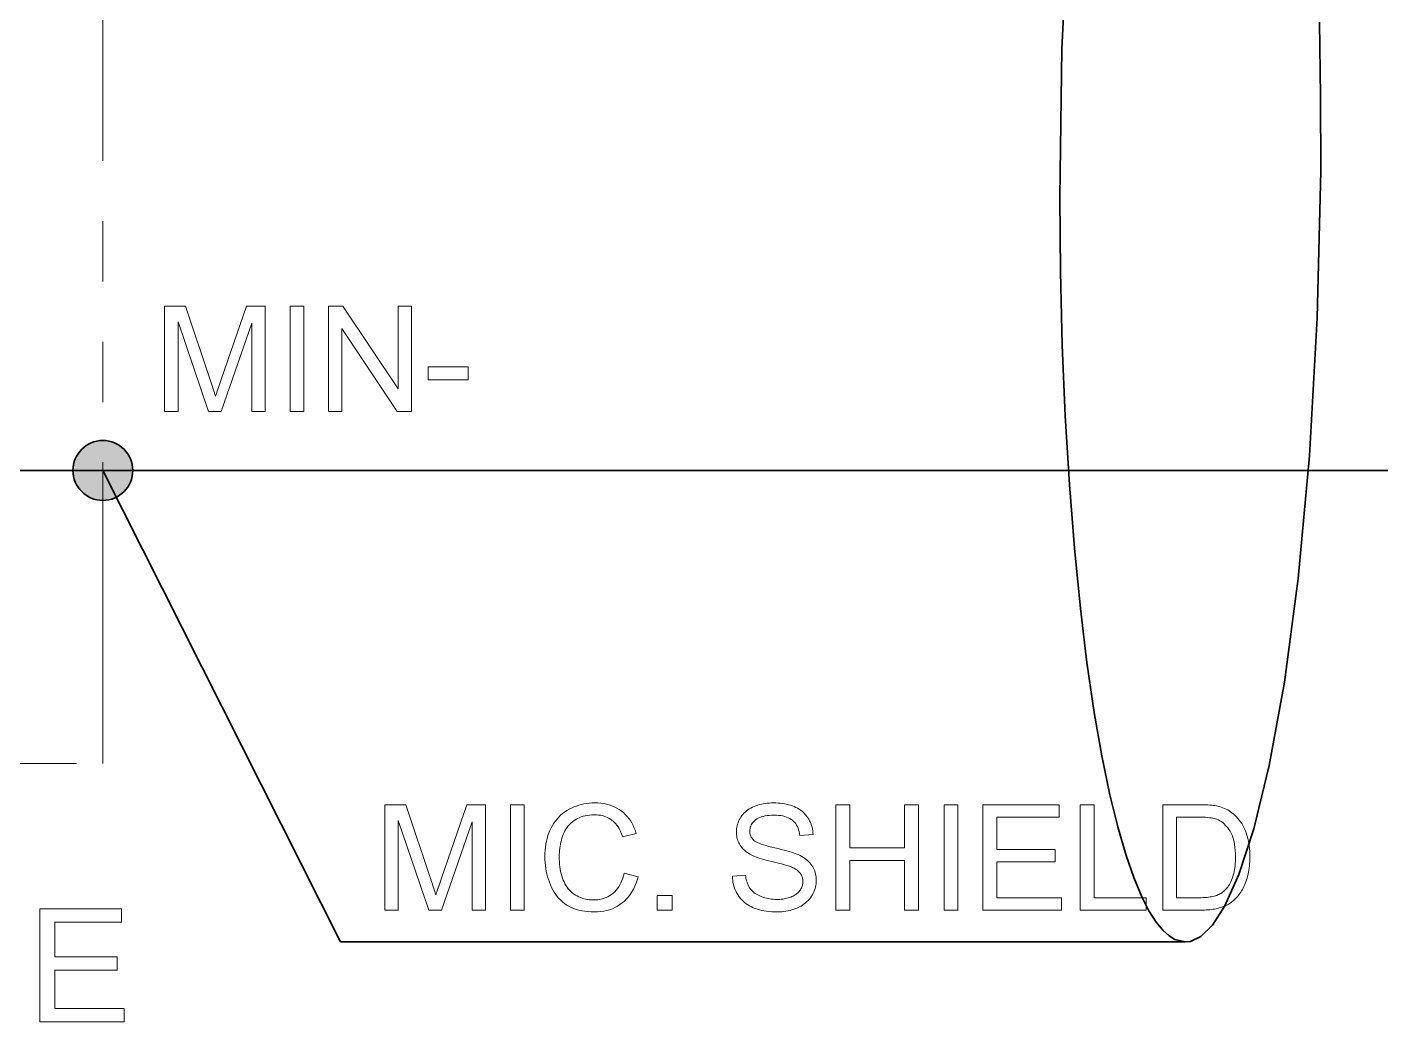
# Model space of a CAD drawing. Extents: x 23 to 417, y 3 to 294.
# Drawn here: x 219.67 to 264.61, y 152.36 to 185.38 of the extents above; entities that cross this region are included whole.
import ezdxf

# ---------------------------------------------------------------- set-up
doc = ezdxf.new("R2010")
doc.units = 0
doc.linetypes.add('PHANTOM', pattern=[20, 10, -2, 2, -2, 2, -2])

msp = doc.modelspace()

# ---------------------------------------------------------------- linework, layer by layer
at = {"color": 7, "lineweight": 35}
for p, q in [((194.795, 170.666), (328.786, 170.666)), ((258.118, 155.017), (230.067, 155.017))]:
    msp.add_line(p, q, dxfattribs=at)
at = {"color": 7, "lineweight": 35, "ltscale": 0.438104}
msp.add_line((230.067, 155.017), (222.182, 170.666), dxfattribs=at)
at = {"color": 7, "linetype": 'PHANTOM', "lineweight": 13}
msp.add_lwpolyline([(222.182, 201.918), (183.31, 201.918), (183.31, 160.937), (222.182, 160.937)], close=True, dxfattribs=at)
at = {"color": 7, "lineweight": 35}
msp.add_lwpolyline([(254.249, 189.327), (254.025, 184.65), (253.951, 179.73), (253.973, 177.262), (254.035, 174.827), (254.134, 172.478), (254.271, 170.204), (254.438, 168.091), (254.637, 166.085), (254.855, 164.294), (255.099, 162.628), (255.349, 161.199), (255.618, 159.901), (255.88, 158.835), (256.155, 157.89), (256.411, 157.152), (256.676, 156.52), (256.914, 156.053), (257.157, 155.672), (257.371, 155.411), (257.587, 155.216), (257.776, 155.1), (258.118, 155.017), (258.291, 155.036), (258.641, 155.201), (259.019, 155.57), (259.438, 156.22), (259.9, 157.252), (260.397, 158.772), (260.909, 160.879), (261.409, 163.643), (261.865, 167.084), (262.24, 171.155), (262.499, 175.73), (262.615, 180.61), (262.614, 183.087), (262.573, 185.543)], dxfattribs=at)
at = {"color": 7, "lineweight": 13}
for points in [[(224.23, 172.623), (224.23, 176.123), (224.927, 176.123), (225.756, 173.644), (225.778, 173.577), (225.799, 173.513), (225.819, 173.452), (225.837, 173.395), (225.855, 173.342), (225.871, 173.292), (225.886, 173.245), (225.899, 173.202), (225.912, 173.162), (225.923, 173.126), (225.935, 173.166), (225.949, 173.21), (225.965, 173.257), (225.981, 173.308), (225.999, 173.362), (226.018, 173.42), (226.039, 173.482), (226.061, 173.547), (226.084, 173.615), (226.109, 173.687), (226.947, 176.123), (227.57, 176.123), (227.57, 172.623), (227.124, 172.623), (227.124, 175.552), (226.107, 172.623), (225.689, 172.623), (224.677, 175.602), (224.677, 172.623)], [(228.396, 172.623), (228.396, 176.123), (228.859, 176.123), (228.859, 172.623)], [(229.671, 172.623), (229.671, 176.123), (230.146, 176.123), (231.985, 173.375), (231.985, 176.123), (232.429, 176.123), (232.429, 172.623), (231.953, 172.623), (230.115, 175.373), (230.115, 172.623)], [(232.985, 173.673), (232.985, 174.105), (234.305, 174.105), (234.305, 173.673)], [(231.545, 156.073), (231.545, 159.573), (232.242, 159.573), (233.07, 157.095), (233.093, 157.028), (233.114, 156.964), (233.133, 156.903), (233.152, 156.846), (233.169, 156.793), (233.186, 156.742), (233.2, 156.696), (233.214, 156.653), (233.226, 156.613), (233.237, 156.577), (233.25, 156.617), (233.264, 156.661), (233.279, 156.708), (233.296, 156.758), (233.314, 156.813), (233.333, 156.871), (233.354, 156.932), (233.376, 156.997), (233.399, 157.066), (233.424, 157.138), (234.262, 159.573), (234.885, 159.573), (234.885, 156.073), (234.438, 156.073), (234.438, 159.003), (233.421, 156.073), (233.003, 156.073), (231.991, 159.053), (231.991, 156.073)], [(235.711, 156.073), (235.711, 159.573), (236.174, 159.573), (236.174, 156.073)], [(239.488, 157.3), (239.951, 157.183), (239.919, 157.072), (239.883, 156.966), (239.843, 156.865), (239.797, 156.77), (239.747, 156.681), (239.692, 156.596), (239.633, 156.517), (239.569, 156.444), (239.5, 156.376), (239.427, 156.313), (239.35, 156.256), (239.269, 156.205), (239.185, 156.16), (239.097, 156.121), (239.006, 156.089), (238.912, 156.062), (238.815, 156.041), (238.714, 156.026), (238.609, 156.017), (238.502, 156.014), (238.391, 156.016), (238.284, 156.023), (238.181, 156.034), (238.083, 156.05), (237.989, 156.071), (237.899, 156.097), (237.813, 156.126), (237.732, 156.161), (237.654, 156.2), (237.581, 156.244), (237.512, 156.292), (237.446, 156.344), (237.384, 156.401), (237.325, 156.461), (237.269, 156.526), (237.217, 156.595), (237.168, 156.668), (237.123, 156.745), (237.081, 156.826), (237.042, 156.911), (237.007, 156.999), (236.975, 157.089), (236.947, 157.179), (236.923, 157.271), (236.903, 157.364), (236.886, 157.459), (236.873, 157.555), (236.864, 157.652), (236.859, 157.75), (236.857, 157.85), (236.859, 157.958), (236.865, 158.063), (236.876, 158.165), (236.89, 158.265), (236.909, 158.361), (236.932, 158.455), (236.959, 158.547), (236.991, 158.635), (237.026, 158.721), (237.066, 158.803), (237.109, 158.883), (237.156, 158.958), (237.207, 159.03), (237.261, 159.098), (237.319, 159.161), (237.38, 159.221), (237.445, 159.277), (237.513, 159.329), (237.585, 159.377), (237.66, 159.422), (237.738, 159.462), (237.818, 159.498), (237.899, 159.529), (237.981, 159.557), (238.065, 159.58), (238.151, 159.599), (238.238, 159.614), (238.327, 159.625), (238.417, 159.631), (238.509, 159.633), (238.612, 159.63), (238.712, 159.622), (238.809, 159.609), (238.902, 159.59), (238.992, 159.566), (239.079, 159.537), (239.162, 159.502), (239.242, 159.462), (239.319, 159.416), (239.392, 159.366), (239.462, 159.31), (239.527, 159.25), (239.588, 159.186), (239.644, 159.117), (239.696, 159.044), (239.744, 158.966), (239.787, 158.885), (239.826, 158.799), (239.861, 158.708), (239.891, 158.614), (239.435, 158.506), (239.41, 158.58), (239.382, 158.651), (239.352, 158.717), (239.32, 158.778), (239.286, 158.836), (239.25, 158.89), (239.211, 158.939), (239.17, 158.984), (239.127, 159.025), (239.082, 159.062), (239.034, 159.095), (238.985, 159.125), (238.932, 159.151), (238.878, 159.174), (238.82, 159.193), (238.761, 159.209), (238.699, 159.221), (238.635, 159.23), (238.568, 159.235), (238.499, 159.237), (238.42, 159.235), (238.343, 159.229), (238.269, 159.219), (238.198, 159.206), (238.129, 159.188), (238.063, 159.167), (237.999, 159.142), (237.939, 159.113), (237.88, 159.08), (237.825, 159.043), (237.772, 159.003), (237.723, 158.961), (237.677, 158.915), (237.634, 158.867), (237.594, 158.817), (237.558, 158.764), (237.525, 158.708), (237.495, 158.649), (237.468, 158.588), (237.444, 158.524), (237.423, 158.459), (237.405, 158.393), (237.388, 158.327), (237.374, 158.26), (237.362, 158.193), (237.352, 158.126), (237.344, 158.058), (237.339, 157.99), (237.335, 157.921), (237.334, 157.852), (237.336, 157.764), (237.34, 157.678), (237.346, 157.594), (237.355, 157.513), (237.367, 157.434), (237.381, 157.357), (237.398, 157.282), (237.418, 157.21), (237.44, 157.14), (237.464, 157.072), (237.492, 157.008), (237.522, 156.946), (237.555, 156.888), (237.592, 156.833), (237.631, 156.781), (237.673, 156.733), (237.717, 156.689), (237.765, 156.647), (237.816, 156.609), (237.869, 156.575), (237.924, 156.543), (237.981, 156.515), (238.038, 156.491), (238.096, 156.469), (238.155, 156.451), (238.215, 156.436), (238.276, 156.425), (238.337, 156.417), (238.4, 156.412), (238.464, 156.41), (238.54, 156.412), (238.614, 156.419), (238.686, 156.43), (238.756, 156.446), (238.823, 156.466), (238.888, 156.491), (238.95, 156.52), (239.01, 156.554), (239.067, 156.592), (239.123, 156.634), (239.175, 156.681), (239.223, 156.733), (239.269, 156.789), (239.31, 156.849), (239.349, 156.913), (239.383, 156.982), (239.415, 157.055), (239.443, 157.132), (239.467, 157.214)], [(243.081, 157.198), (243.518, 157.236), (243.525, 157.184), (243.534, 157.135), (243.544, 157.087), (243.556, 157.041), (243.569, 156.997), (243.585, 156.955), (243.602, 156.915), (243.62, 156.876), (243.64, 156.84), (243.662, 156.805), (243.686, 156.772), (243.713, 156.74), (243.742, 156.71), (243.773, 156.681), (243.807, 156.653), (243.843, 156.626), (243.882, 156.601), (243.924, 156.577), (243.968, 156.554), (244.014, 156.533), (244.063, 156.513), (244.112, 156.495), (244.163, 156.48), (244.215, 156.466), (244.268, 156.455), (244.322, 156.446), (244.378, 156.438), (244.435, 156.433), (244.492, 156.43), (244.552, 156.429), (244.604, 156.43), (244.655, 156.432), (244.705, 156.436), (244.754, 156.442), (244.801, 156.449), (244.847, 156.457), (244.892, 156.468), (244.936, 156.479), (244.978, 156.493), (245.02, 156.508), (245.059, 156.524), (245.097, 156.542), (245.132, 156.56), (245.165, 156.58), (245.196, 156.601), (245.226, 156.623), (245.253, 156.647), (245.278, 156.671), (245.301, 156.697), (245.322, 156.724), (245.34, 156.752), (245.357, 156.78), (245.372, 156.808), (245.385, 156.838), (245.396, 156.867), (245.405, 156.898), (245.412, 156.928), (245.417, 156.96), (245.42, 156.991), (245.421, 157.023), (245.42, 157.056), (245.417, 157.088), (245.412, 157.119), (245.405, 157.149), (245.397, 157.178), (245.386, 157.206), (245.374, 157.234), (245.359, 157.26), (245.343, 157.286), (245.325, 157.311), (245.305, 157.335), (245.282, 157.359), (245.257, 157.381), (245.229, 157.403), (245.199, 157.424), (245.166, 157.445), (245.131, 157.464), (245.093, 157.483), (245.053, 157.501), (245.01, 157.518), (244.978, 157.529), (244.94, 157.542), (244.895, 157.556), (244.843, 157.571), (244.784, 157.588), (244.718, 157.605), (244.645, 157.624), (244.566, 157.645), (244.48, 157.666), (244.387, 157.688), (244.293, 157.711), (244.205, 157.734), (244.123, 157.757), (244.047, 157.779), (243.977, 157.801), (243.912, 157.823), (243.853, 157.844), (243.8, 157.865), (243.753, 157.886), (243.711, 157.907), (243.662, 157.934), (243.616, 157.962), (243.572, 157.991), (243.531, 158.022), (243.492, 158.054), (243.456, 158.087), (243.423, 158.122), (243.392, 158.157), (243.363, 158.194), (243.338, 158.233), (243.314, 158.272), (243.293, 158.312), (243.275, 158.354), (243.259, 158.396), (243.245, 158.439), (243.234, 158.483), (243.226, 158.528), (243.22, 158.574), (243.216, 158.621), (243.215, 158.668), (243.216, 158.721), (243.221, 158.773), (243.228, 158.824), (243.239, 158.875), (243.252, 158.925), (243.269, 158.974), (243.288, 159.022), (243.311, 159.07), (243.336, 159.117), (243.365, 159.164), (243.396, 159.209), (243.431, 159.252), (243.468, 159.292), (243.507, 159.33), (243.55, 159.366), (243.595, 159.4), (243.643, 159.432), (243.694, 159.461), (243.748, 159.489), (243.804, 159.514), (243.863, 159.536), (243.922, 159.557), (243.983, 159.574), (244.046, 159.59), (244.109, 159.603), (244.174, 159.614), (244.24, 159.622), (244.308, 159.628), (244.376, 159.632), (244.447, 159.633), (244.523, 159.632), (244.599, 159.628), (244.672, 159.622), (244.743, 159.613), (244.813, 159.602), (244.88, 159.588), (244.946, 159.572), (245.01, 159.553), (245.073, 159.531), (245.133, 159.508), (245.191, 159.481), (245.246, 159.453), (245.299, 159.422), (245.349, 159.388), (245.396, 159.353), (245.44, 159.315), (245.482, 159.274), (245.521, 159.231), (245.557, 159.186), (245.59, 159.139), (245.621, 159.089), (245.648, 159.039), (245.673, 158.987), (245.694, 158.934), (245.713, 158.879), (245.729, 158.823), (245.742, 158.766), (245.751, 158.708), (245.758, 158.648), (245.762, 158.587), (245.318, 158.554), (245.309, 158.619), (245.297, 158.68), (245.281, 158.738), (245.262, 158.793), (245.239, 158.845), (245.214, 158.894), (245.184, 158.939), (245.151, 158.981), (245.115, 159.02), (245.076, 159.055), (245.032, 159.087), (244.985, 159.116), (244.934, 159.142), (244.879, 159.164), (244.82, 159.182), (244.757, 159.198), (244.69, 159.209), (244.619, 159.218), (244.544, 159.223), (244.466, 159.225), (244.384, 159.223), (244.307, 159.219), (244.234, 159.211), (244.166, 159.2), (244.102, 159.186), (244.043, 159.169), (243.989, 159.149), (243.939, 159.126), (243.894, 159.1), (243.853, 159.071), (243.817, 159.039), (243.784, 159.007), (243.755, 158.973), (243.73, 158.937), (243.709, 158.901), (243.692, 158.863), (243.678, 158.824), (243.669, 158.784), (243.663, 158.742), (243.661, 158.699), (243.662, 158.662), (243.666, 158.627), (243.673, 158.592), (243.683, 158.559), (243.695, 158.528), (243.71, 158.497), (243.728, 158.468), (243.748, 158.44), (243.771, 158.414), (243.797, 158.389), (243.828, 158.365), (243.868, 158.34), (243.916, 158.316), (243.973, 158.291), (244.039, 158.266), (244.113, 158.241), (244.195, 158.216), (244.287, 158.19), (244.387, 158.165), (244.495, 158.14), (244.605, 158.114), (244.707, 158.09), (244.802, 158.066), (244.89, 158.043), (244.971, 158.02), (245.045, 157.998), (245.112, 157.977), (245.172, 157.956), (245.225, 157.936), (245.27, 157.916), (245.33, 157.887), (245.386, 157.857), (245.439, 157.825), (245.489, 157.792), (245.536, 157.757), (245.579, 157.72), (245.62, 157.682), (245.657, 157.643), (245.691, 157.602), (245.721, 157.559), (245.749, 157.516), (245.774, 157.47), (245.796, 157.424), (245.815, 157.376), (245.831, 157.327), (245.844, 157.277), (245.854, 157.225), (245.861, 157.172), (245.866, 157.117), (245.867, 157.062), (245.865, 157.006), (245.861, 156.951), (245.853, 156.897), (245.841, 156.843), (245.827, 156.79), (245.809, 156.738), (245.789, 156.686), (245.765, 156.635), (245.737, 156.585), (245.707, 156.535), (245.674, 156.487), (245.638, 156.441), (245.599, 156.397), (245.557, 156.355), (245.512, 156.316), (245.465, 156.278), (245.415, 156.243), (245.362, 156.21), (245.306, 156.179), (245.248, 156.151), (245.187, 156.125), (245.125, 156.101), (245.061, 156.081), (244.996, 156.063), (244.929, 156.048), (244.861, 156.036), (244.791, 156.026), (244.72, 156.019), (244.647, 156.015), (244.573, 156.014), (244.48, 156.015), (244.389, 156.019), (244.302, 156.026), (244.218, 156.036), (244.136, 156.048), (244.058, 156.063), (243.983, 156.081), (243.911, 156.102), (243.843, 156.126), (243.777, 156.152), (243.714, 156.181), (243.654, 156.213), (243.597, 156.248), (243.542, 156.285), (243.49, 156.325), (243.441, 156.369), (243.395, 156.414), (243.352, 156.463), (243.311, 156.514), (243.273, 156.569), (243.238, 156.625), (243.207, 156.683), (243.179, 156.742), (243.155, 156.803), (243.134, 156.865), (243.116, 156.929), (243.102, 156.994), (243.092, 157.06), (243.085, 157.128)], [(246.514, 156.073), (246.514, 159.573), (246.977, 159.573), (246.977, 158.136), (248.796, 158.136), (248.796, 159.573), (249.26, 159.573), (249.26, 156.073), (248.796, 156.073), (248.796, 157.723), (246.977, 157.723), (246.977, 156.073)], [(250.11, 156.073), (250.11, 159.573), (250.573, 159.573), (250.573, 156.073)], [(251.399, 156.073), (251.399, 159.573), (253.929, 159.573), (253.929, 159.16), (251.862, 159.16), (251.862, 158.088), (253.798, 158.088), (253.798, 157.678), (251.862, 157.678), (251.862, 156.486), (254.011, 156.486), (254.011, 156.073)], [(254.631, 156.073), (254.631, 159.573), (255.095, 159.573), (255.095, 156.486), (256.818, 156.486), (256.818, 156.073)], [(257.37, 156.073), (257.37, 159.573), (258.575, 159.573), (258.655, 159.573), (258.731, 159.571), (258.803, 159.569), (258.871, 159.565), (258.935, 159.561), (258.996, 159.555), (259.052, 159.549), (259.105, 159.541), (259.154, 159.533), (259.199, 159.523), (259.258, 159.508), (259.315, 159.491), (259.371, 159.472), (259.425, 159.45), (259.477, 159.426), (259.528, 159.4), (259.576, 159.371), (259.623, 159.341), (259.668, 159.308), (259.712, 159.272), (259.766, 159.224), (259.817, 159.174), (259.865, 159.12), (259.911, 159.064), (259.954, 159.006), (259.994, 158.945), (260.031, 158.881), (260.066, 158.815), (260.097, 158.746), (260.126, 158.674), (260.152, 158.601), (260.176, 158.525), (260.196, 158.447), (260.214, 158.367), (260.229, 158.284), (260.241, 158.2), (260.251, 158.114), (260.258, 158.025), (260.262, 157.935), (260.263, 157.842), (260.262, 157.764), (260.26, 157.687), (260.255, 157.611), (260.248, 157.538), (260.24, 157.466), (260.23, 157.397), (260.218, 157.329), (260.204, 157.263), (260.188, 157.198), (260.17, 157.136), (260.151, 157.075), (260.131, 157.017), (260.11, 156.96), (260.087, 156.906), (260.064, 156.854), (260.04, 156.804), (260.014, 156.757), (259.988, 156.711), (259.96, 156.667), (259.932, 156.626), (259.902, 156.586), (259.872, 156.549), (259.842, 156.513), (259.811, 156.478), (259.779, 156.446), (259.747, 156.415), (259.714, 156.386), (259.681, 156.358), (259.647, 156.332), (259.613, 156.308), (259.577, 156.286), (259.541, 156.264), (259.503, 156.244), (259.463, 156.225), (259.422, 156.207), (259.379, 156.19), (259.335, 156.174), (259.29, 156.159), (259.243, 156.145), (259.195, 156.133), (259.145, 156.122), (259.094, 156.111), (259.042, 156.103), (258.988, 156.095), (258.932, 156.088), (258.875, 156.083), (258.817, 156.079), (258.757, 156.076), (258.696, 156.074), (258.633, 156.073)], [(257.833, 156.486), (258.58, 156.486), (258.648, 156.487), (258.713, 156.489), (258.775, 156.492), (258.833, 156.497), (258.889, 156.502), (258.942, 156.51), (258.992, 156.518), (259.039, 156.528), (259.082, 156.539), (259.123, 156.551), (259.162, 156.564), (259.199, 156.579), (259.234, 156.594), (259.268, 156.611), (259.3, 156.628), (259.331, 156.647), (259.36, 156.667), (259.387, 156.688), (259.413, 156.709), (259.437, 156.732), (259.47, 156.766), (259.5, 156.803), (259.53, 156.841), (259.557, 156.882), (259.584, 156.925), (259.609, 156.971), (259.632, 157.018), (259.654, 157.068), (259.675, 157.121), (259.694, 157.175), (259.711, 157.232), (259.727, 157.291), (259.741, 157.353), (259.753, 157.417), (259.763, 157.483), (259.771, 157.551), (259.778, 157.622), (259.782, 157.696), (259.785, 157.771), (259.786, 157.85), (259.784, 157.957), (259.779, 158.059), (259.77, 158.156), (259.757, 158.248), (259.741, 158.335), (259.721, 158.417), (259.698, 158.494), (259.671, 158.565), (259.64, 158.632), (259.606, 158.694), (259.569, 158.751), (259.53, 158.804), (259.49, 158.853), (259.449, 158.898), (259.406, 158.94), (259.361, 158.977), (259.315, 159.011), (259.268, 159.041), (259.218, 159.067), (259.168, 159.089), (259.128, 159.102), (259.084, 159.114), (259.035, 159.125), (258.982, 159.134), (258.925, 159.142), (258.862, 159.149), (258.796, 159.154), (258.724, 159.157), (258.649, 159.16), (258.568, 159.16), (257.833, 159.16)], [(240.588, 156.073), (240.588, 156.563), (241.078, 156.563), (241.078, 156.073)], [(220.087, 152.364), (220.087, 156.114), (222.799, 156.114), (222.799, 155.671), (220.583, 155.671), (220.583, 154.523), (222.658, 154.523), (222.658, 154.083), (220.583, 154.083), (220.583, 152.806), (222.886, 152.806), (222.886, 152.364)]]:
    msp.add_lwpolyline(points, close=True, dxfattribs=at)
at = {"color": 7, "lineweight": 35}
msp.add_circle((222.182, 170.666), 0.994, dxfattribs=at)
at = {"color": 7, "lineweight": 5}
for points in [[(223.1, 170.286), (221.187, 170.666), (221.479, 171.369), (221.263, 171.047)], [(223.1, 170.286), (221.479, 171.369), (222.182, 171.661), (221.801, 171.585)], [(223.1, 170.286), (222.182, 171.661), (222.885, 171.369), (222.562, 171.585)], [(223.1, 170.286), (222.885, 171.369), (223.176, 170.666), (223.1, 171.047)], [(223.1, 170.286), (221.479, 169.963), (221.187, 170.666), (221.263, 170.286)], [(223.1, 170.286), (222.182, 169.672), (221.479, 169.963), (221.801, 169.748)], [(223.1, 170.286), (222.885, 169.963), (222.182, 169.672), (222.562, 169.748)]]:
    msp.add_solid(points, dxfattribs=at)

doc.saveas('drawing.dxf')
